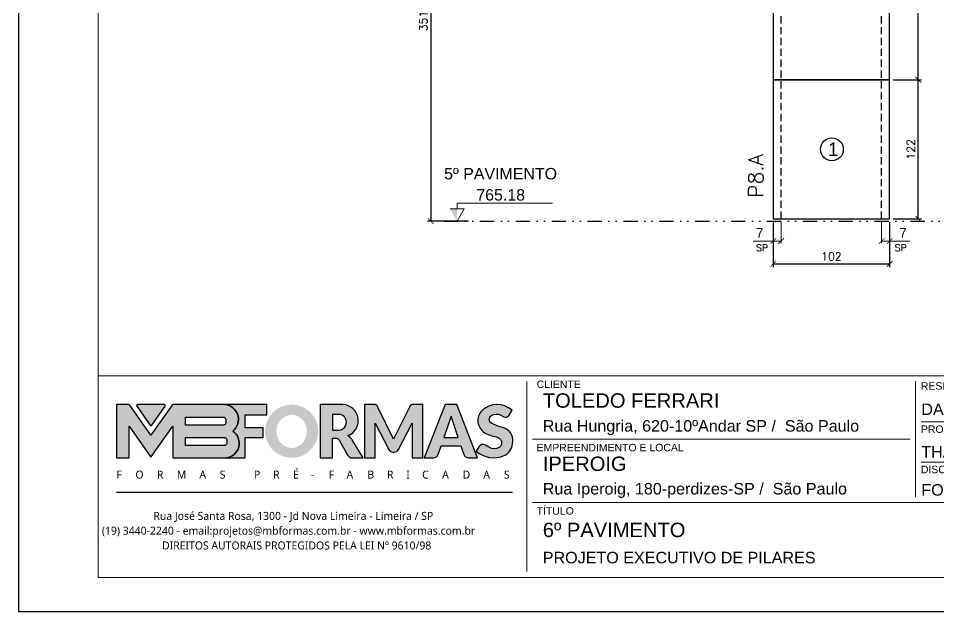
# Model space of a CAD drawing. Extents: x -23436 to 4767, y -4131 to 9755.
# Drawn here: x -17506 to -16700, y 4082 to 4603 of the extents above; entities that cross this region are included whole.
import ezdxf
from ezdxf.enums import TextEntityAlignment as Align

# ---------------------------------------------------------------- set-up
doc = ezdxf.new("R2010")
doc.units = 0
doc.header["$PDMODE"] = 2
doc.header["$PDSIZE"] = 10
doc.linetypes.add('DIVIDE2', pattern=[0.625, 0.25, -0.125, 0, -0.125, 0, -0.125])
doc.linetypes.add('HIDDEN', pattern=[9.525, 6.35, -3.175])
doc.layers.get('0').update_dxf_attribs({"lineweight": 13})
doc.layers.get('Defpoints').update_dxf_attribs({"lineweight": 13})
for name, color, linetype in [('Cota', 4, 'Continuous'), ('MB Logo', 254, 'Continuous'), ('Nível', 160, 'Continuous'), ('Painéis', 30, 'Continuous'), ('Romaneio', 10, 'Continuous'), ('Sarrafo de Pressão', 42, 'HIDDEN'), ('Texto Nível', 251, 'Continuous')]:
    doc.layers.add(name, color=color, linetype=linetype)
for name, color, linetype, lineweight in [('FOLHA MB', 7, 'Continuous', 13), ('Sarr 2.2x7', 40, 'Continuous', 9), ('Texto Seção', 7, 'Continuous', 15)]:
    doc.layers.add(name, color=color, linetype=linetype, lineweight=lineweight)
doc.layers.add('Laje_Perimetro', color=7, linetype='Continuous', plot=False)
doc.styles.add('ARIAL', font='arial.ttf', dxfattribs={"oblique": 15, "height": 25})
doc.styles.add('MB_C01', font='arial.ttf', dxfattribs={"height": 1.3})
doc.styles.add('MB_C02', font='arial.ttf', dxfattribs={"height": 2})
doc.styles.add('MB_C03', font='arial.ttf', dxfattribs={"height": 2.5})
doc.styles.add('MtXpl_Lucida_Sans_Un', font='l_10646.ttf')
doc.styles.add('REGUA-120', font='ROMANS.shx', dxfattribs={"height": 15})
doc.styles.add('ROMANS', font='romans.shx')
doc.styles.add('ROMAS860', font='ROMAS860.SHX')
doc.dimstyles.new('cotas', dxfattribs={"dimtxt": 8.5, "dimasz": 5, "dimexe": 2, "dimexo": 3, "dimgap": 3, "dimtad": 1, "dimdec": 1, "dimzin": 9, "dimdsep": 46, "dimtxsty": 'ROMAS860', "dimblk": 'ARCHTICK', "dimcen": 0, "dimclrd": 4, "dimclre": 4, "dimclrt": 1, "dimadec": 0, "dimazin": 2, "dimtfac": 1, "dimtdec": 1, "dimtix": 1, "dimtmove": 0, "dimatfit": 2, "dimldrblk": 'OBLIQUE', "dimfxl": 0, "dimtolj": 1, "dimtzin": 0, "dimlwd": 13, "dimlwe": 13, "dimarcsym": 0})
doc.dimstyles.new('PAINEL', dxfattribs={"dimtxt": 7, "dimasz": 5, "dimexe": 3, "dimexo": 3, "dimgap": 3, "dimtad": 1, "dimdec": 1, "dimzin": 12, "dimdsep": 46, "dimtxsty": 'ROMANS', "dimblk": 'ARCHTICK', "dimcen": 0, "dimclrd": 4, "dimclre": 4, "dimclrt": 1, "dimadec": 1, "dimazin": 3, "dimtfac": 1, "dimtdec": 1, "dimtmove": 0, "dimatfit": 3, "dimldrblk": 'OBLIQUE', "dimfxl": 0, "dimtolj": 1, "dimtzin": 12, "dimarcsym": 0})

# ---------------------------------------------------------------- blocks, each defined once
blk = doc.blocks.new('MB-NOVO')
at = {"layer": 'MB Logo', "linetype": 'Continuous'}
h = blk.add_hatch(color=256, dxfattribs=at)
h.dxf.hatch_style = 1
h.set_gradient(color1=(242, 132, 69), color2=(247, 180, 141), rotation=90, tint=1)
h.paths.add_polyline_path([(-18529.58, 10980.84), (-18475.71, 10980.84, 0.706757), (-18468.67, 11008.01, 0.681802), (-18476.71, 11034.89), (-18529.36, 11034.89, 0.243712), (-18530.18, 11034.46), (-18551.72, 11003.93), (-18573.27, 11034.46, 0.243712), (-18574.09, 11034.89), (-18586.52, 11034.89), (-18586.52, 10980.84), (-18573.87, 10980.84), (-18573.87, 11012.87), (-18551.72, 10981.49), (-18529.58, 11012.87)])
h.paths.add_polyline_path([(-18516.75, 11014.08), (-18516.75, 11021.99), (-18477.79, 11021.99, -0.414214), (-18475.79, 11019.99), (-18475.79, 11016.08, -0.414214), (-18477.79, 11014.08)], flags=16)
h.paths.add_polyline_path([(-18516.75, 11001.39), (-18476.79, 11001.39, -0.414214), (-18474.79, 10999.39), (-18474.79, 10995.48, -0.414214), (-18476.79, 10993.48), (-18516.75, 10993.48)], flags=16)
at = {"layer": 'MB Logo', "true_color": 0x262626}
h = blk.add_hatch(color=250, dxfattribs=at)
h.dxf.hatch_style = 1
h.paths.add_polyline_path([(-18537.31, 11033.31, 0.60809), (-18538.12, 11034.89), (-18565.32, 11034.89, 0.60809), (-18566.14, 11033.31), (-18552.54, 11014.04, 0.518202), (-18550.91, 11014.04)])
h = blk.add_hatch(color=250, dxfattribs=at)
h.dxf.hatch_style = 1
h.paths.add_polyline_path([(-18456.17, 11011.29), (-18456.17, 11024.65), (-18434.21, 11024.65), (-18434.21, 11034.89), (-18476.71, 11034.89, -0.681802), (-18468.67, 11008.01, -0.706757), (-18475.71, 10980.84), (-18456.17, 10980.84), (-18456.17, 11001.45), (-18437.83, 11001.45), (-18437.83, 11011.29)])
h = blk.add_hatch(color=250, dxfattribs=at)
h.dxf.hatch_style = 1
h.paths.add_polyline_path([(-18435.91, 11007.86, 1), (-18381.87, 11007.86, 1)])
edge = h.paths.add_edge_path(flags=16)
edge.add_ellipse((-18408.97, 11007.68), major_axis=(0, 16.84), ratio=0.916255, start_angle=0, end_angle=360)
h = blk.add_hatch(color=250, dxfattribs=at)
h.dxf.hatch_style = 1
h.paths.add_polyline_path([(-18356.97, 11034.89), (-18380.17, 11034.89), (-18380.17, 10980.84), (-18367.64, 10980.84), (-18367.64, 11000.71), (-18363.41, 11000.71, -0.195765), (-18360.9, 10998.88), (-18351.79, 10983.24, 0.261385), (-18347.52, 10980.84), (-18336.38, 10980.84), (-18347.47, 10999, 0.082429), (-18349.61, 11001.48), (-18351.9, 11003.39, 0.81838)])
h.paths.add_polyline_path([(-18360.76, 11009), (-18367.64, 11009), (-18367.64, 11024.98), (-18360.76, 11024.98, -0.92578)], flags=16)
h = blk.add_hatch(color=250, dxfattribs=at)
h.dxf.hatch_style = 1
h.paths.add_polyline_path([(-18286.65, 11015.9), (-18286.65, 10980.84), (-18275.77, 10980.84), (-18275.77, 11034.89), (-18286.65, 11034.89, 0.216647), (-18289.44, 11032.44), (-18305.46, 10999.84), (-18321.61, 11032.7, 0.199908), (-18324.27, 11034.89), (-18335.15, 11034.89), (-18335.15, 10980.84), (-18324.27, 10980.84), (-18324.27, 11015.9), (-18310.42, 10989.3, 0.279644), (-18305.98, 10986.61, 0.340986), (-18300.5, 10989.3)])
h = blk.add_hatch(color=250, dxfattribs=at)
h.dxf.hatch_style = 1
h.paths.add_polyline_path([(-18274.36, 10980.84), (-18264.98, 10980.84, 0.322517), (-18260.24, 10984.26), (-18257.32, 10993), (-18237.21, 10993), (-18234.29, 10984.26, 0.322517), (-18229.55, 10980.84), (-18220.26, 10980.84), (-18241.25, 11034.89), (-18253.37, 11034.89)])
h.paths.add_polyline_path([(-18254.42, 11001.64), (-18247.26, 11023.04), (-18240.11, 11001.64)], flags=16)
h = blk.add_hatch(color=250, dxfattribs=at)
h.dxf.hatch_style = 1
h.paths.add_polyline_path([(-18206.02, 11024.02, -0.247671), (-18196.88, 11024.32), (-18193.53, 11022.53, 0.40799), (-18188.16, 11024.11), (-18185.37, 11029.08, 0.392837), (-18216.16, 11028.69, 0.467779), (-18213.26, 11006.32, 0.077523), (-18201.17, 11002.12, -0.214206), (-18196.11, 10997.94, -0.284295), (-18198.17, 10991.44, -0.26924), (-18208.78, 10991.57), (-18212.21, 10993.65, 0.407727), (-18219.02, 10992.06), (-18221.79, 10987.71, 0.296878), (-18193.23, 10983.12, 0.272251), (-18184.86, 10995.28), (-18184.65, 10997.88, 0.348906), (-18193.71, 11011.21), (-18200.42, 11013.47, -0.045018), (-18205.76, 11015.68, -0.618284)])
at = {"layer": 'MB Logo', "linetype": 'Continuous'}
blk.add_line((-18586.52, 10945.86), (-18184.78, 10945.86), dxfattribs=at)
at = {"layer": 'MB Logo', "color": 23, "linetype": 'Continuous', "true_color": 0xf28445}
for points in [[(-18573.27, 11034.46, 0.243712), (-18574.09, 11034.89), (-18586.52, 11034.89), (-18586.52, 10980.84), (-18573.87, 10980.84), (-18573.87, 11012.87), (-18551.72, 10981.49), (-18529.58, 11012.87), (-18529.58, 10980.84), (-18475.71, 10980.84, 0.706757), (-18468.67, 11008.01, 0.681802), (-18476.71, 11034.89), (-18529.36, 11034.89, 0.243712), (-18530.18, 11034.46), (-18551.72, 11003.93)], [(-18516.75, 11021.99), (-18477.79, 11021.99, -0.414214), (-18475.79, 11019.99), (-18475.79, 11016.08, -0.414214), (-18477.79, 11014.08), (-18516.75, 11014.08)], [(-18516.75, 11001.39), (-18476.79, 11001.39, -0.414214), (-18474.79, 10999.39), (-18474.79, 10995.48, -0.414214), (-18476.79, 10993.48), (-18516.75, 10993.48)]]:
    blk.add_lwpolyline(points, format="xyb", close=True, dxfattribs=at)
at = {"layer": 'MB Logo', "color": 250, "true_color": 0x262626}
for points in [[(-18537.31, 11033.31, 0.60809), (-18538.12, 11034.89), (-18565.32, 11034.89, 0.60809), (-18566.14, 11033.31), (-18552.54, 11014.04, 0.518202), (-18550.91, 11014.04)], [(-18437.83, 11011.29), (-18456.17, 11011.29), (-18456.17, 11024.65), (-18434.21, 11024.65), (-18434.21, 11034.89), (-18476.71, 11034.89, -0.681802), (-18468.67, 11008.01, -0.706757), (-18475.71, 10980.84), (-18456.17, 10980.84), (-18456.17, 11001.45), (-18437.83, 11001.45)], [(-18347.52, 10980.84), (-18336.38, 10980.84), (-18347.47, 10999, 0.082429), (-18349.61, 11001.48), (-18351.9, 11003.39, 0.81838), (-18356.97, 11034.89), (-18380.17, 11034.89), (-18380.17, 10980.84), (-18367.64, 10980.84), (-18367.64, 11000.71), (-18363.41, 11000.71, -0.209789), (-18360.79, 10998.69), (-18351.79, 10983.24, 0.261385)], [(-18286.65, 11015.9), (-18286.65, 10980.84), (-18275.77, 10980.84), (-18275.77, 11034.89), (-18286.65, 11034.89, 0.216647), (-18289.44, 11032.44), (-18305.46, 10999.84), (-18321.48, 11032.44, 0.216647), (-18324.27, 11034.89), (-18335.15, 11034.89), (-18335.15, 10980.84), (-18324.27, 10980.84), (-18324.27, 11015.9), (-18310.42, 10989.3, 0.279644), (-18305.98, 10986.61), (-18304.93, 10986.61, 0.279644), (-18300.5, 10989.3)], [(-18264.98, 10980.84, 0.322517), (-18260.24, 10984.26), (-18257.32, 10993), (-18237.21, 10993), (-18234.29, 10984.26, 0.322517), (-18229.55, 10980.84), (-18220.26, 10980.84), (-18241.25, 11034.89), (-18253.37, 11034.89), (-18274.36, 10980.84)], [(-18206.24, 11015.94, -0.549626), (-18206.37, 11023.82, -0.258723), (-18196.88, 11024.32), (-18193.53, 11022.53, 0.40799), (-18188.16, 11024.11), (-18185.37, 11029.08, 0.392837), (-18216.16, 11028.69, 0.467779), (-18213.26, 11006.32, 0.077523), (-18201.17, 11002.12, -0.203897), (-18196.26, 10998.22), (-18196.08, 10997.79, -0.267611), (-18197.99, 10991.6), (-18198.45, 10991.29, -0.261145), (-18208.78, 10991.57), (-18212.21, 10993.65, 0.407727), (-18219.02, 10992.06), (-18221.79, 10987.71, 0.296878), (-18193.23, 10983.12, 0.265963), (-18184.89, 10994.94), (-18184.67, 10997.65, 0.340466), (-18193.12, 11011.01), (-18200.42, 11013.47, -0.049298)], [(-18367.64, 11009), (-18360.76, 11009, 0.92578), (-18360.76, 11024.98), (-18367.64, 11024.98)]]:
    blk.add_lwpolyline(points, format="xyb", close=True, dxfattribs=at)
blk.add_lwpolyline([(-18247.26, 11023.04), (-18254.42, 11001.64), (-18240.11, 11001.64)], close=True, dxfattribs=at)
at = {"layer": 'MB Logo', "color": 250, "true_color": 0x262626, "style": 'MtXpl_Lucida_Sans_Un'}
for s, height, p in [('É', 8.12, (-18407.52, 10959.76)), ('F', 8.12, (-18586.78, 10959.76)), ('O', 8.12, (-18567.45, 10959.76)), ('R', 8.12, (-18545.63, 10959.76)), ('M', 8.12, (-18525.4, 10959.76)), ('A', 8.12, (-18502.51, 10959.76)), ('S', 8.12, (-18481.92, 10959.76)), ('P', 8.12, (-18447.27, 10959.76)), ('R', 8.12, (-18427.76, 10959.76)), ('-', 8.12, (-18389.56, 10959.76)), ('F', 8.12, (-18371.38, 10959.76)), ('A', 8.12, (-18353.29, 10959.76)), ('B', 8.12, (-18332.1, 10959.76)), ('R', 8.12, (-18312.21, 10959.76)), ('I', 8.12, (-18292.68, 10959.76)), ('C', 8.12, (-18276.61, 10959.76)), ('A', 8.12, (-18256.26, 10959.76)), ('D', 8.12, (-18235.54, 10959.76)), ('A', 8.12, (-18214.57, 10959.76)), ('S', 8.12, (-18193.6, 10959.76)), ('DIREITOS AUTORAIS PROTEGIDOS PELA LEI Nº 9610/98', 8.1225, (-18540.43, 10887.84))]:
    blk.add_text(s, height=height, dxfattribs=at).set_placement(p)
at = {"layer": 'MB Logo', "style": 'MtXpl_Lucida_Sans_Un'}
for s, p in [('Rua José Santa Rosa, 1300 - Jd Nova Limeira - Limeira / SP', (-18549.2, 10917.84)), ('(19) 3440-2240 - email:projetos@mbformas.com.br - www.mbformas.com.br', (-18601.47, 10902.84))]:
    blk.add_text(s, height=8.1225, dxfattribs=at).set_placement(p)
blk = doc.blocks.new('A$C169d8357')
at = {"layer": 'FOLHA MB', "color": 1}
for p, q in [((1109.82, 356.72), (70, 356.72)), ((445.65, 351.67), (445.65, 184.99)), ((786.55, 351.67), (786.55, 250.65)), ((938.09, 316.32), (791.61, 316.32)), ((781.5, 301.16), (450.7, 301.16)), ((938.09, 280.96), (791.61, 280.96)), ((938.09, 245.6), (450.7, 245.6))]:
    blk.add_line(p, q, dxfattribs=at)
for points in [[(0, 1199.94), (0, 149.94), (1485.02, 149.94), (1485.02, 1199.94)], [(70, 1169.94), (70, 179.94), (1455.02, 179.94), (1455.02, 1169.94)]]:
    blk.add_lwpolyline(points, close=True, dxfattribs=at)
at = {"layer": 'MB Logo', "xscale": 0.8642040370897565, "yscale": 0.8642040370897565, "zscale": 0.8642040370897565}
blk.add_blockref('MB-NOVO', (16148.65, -9204.85), dxfattribs=at)
at = {"layer": 'FOLHA MB', "color": 6}
for s, height, style, p in [('CLIENTE', 6.566, 'MB_C01', (454.33, 346.12)), ('RESPONSÁVEL TÉCNICO', 6.5663, 'MB_C01', (791.21, 344.6)), ('Rua Hungria, 620-10ºAndar SP /  São Paulo', 10.102, 'MB_C02', (459.73, 307.83)), ('PROJETISTA', 6.566, 'MB_C01', (791.21, 306.72)), ('EMPREENDIMENTO E LOCAL', 6.5663, 'MB_C01', (454.33, 290.56)), ('DISCIPLINA', 6.566, 'MB_C01', (791.21, 271.36)), ('Rua Iperoig, 180-perdizes-SP /  São Paulo', 10.102, 'MB_C02', (459.73, 252.69)), ('TÍTULO', 6.566, 'MB_C01', (454.33, 234.99)), ('PROJETO EXECUTIVO DE PILARES', 10.102, 'MB_C02', (459.73, 192.28))]:
    blk.add_text(s, height=height, dxfattribs=dict(at, style=style)).set_placement(p)
at = {"layer": 'FOLHA MB', "color": 5}
for s, height, style, p in [('TOLEDO FERRARI', 12.6276, 'MB_C03', (459.73, 328.83)), ('DANIEL RODRIGUES', 10.102, 'MB_C02', (791.61, 322.38)), ('THAÍS BANDEIRA', 10.102, 'MB_C02', (791.51, 285.11)), ('IPEROIG', 12.628, 'MB_C03', (459.73, 273.34)), ('FORMA DE MADEIRA', 10.102, 'MB_C02', (791.61, 251.66)), ('6º PAVIMENTO', 12.6276, 'MB_C03', (459.73, 215.3))]:
    blk.add_text(s, height=height, dxfattribs=dict(at, style=style)).set_placement(p)
blk = doc.blocks.new('_ArchTick')
at = {"color": 0, "linetype": 'ByBlock', "const_width": 0.15}
blk.add_lwpolyline([(-0.5, -0.5), (0.5, 0.5)], dxfattribs=at)
blk = doc.blocks.new('*D137')
at = {"layer": 'Cota', "color": 4, "lineweight": -2, "transparency": 16777216}
for p, q in [((-16844.59, 4423.85), (-16844.59, 4384.39)), ((-16742.59, 4423.85), (-16742.59, 4384.39)), ((-16844.59, 4387.39), (-16742.59, 4387.39))]:
    blk.add_line(p, q, dxfattribs=at)
at = {"layer": 'Defpoints', "color": 0, "transparency": 16777216}
for p in [(-16844.59, 4426.85), (-16742.59, 4426.85), (-16742.59, 4387.39)]:
    blk.add_point(p, dxfattribs=at)
at = {"layer": 'Cota', "color": 4, "lineweight": -2, "transparency": 16777216, "xscale": 5, "yscale": 5, "zscale": 5, "rotation": 180}
blk.add_blockref('_ArchTick', (-16844.59, 4387.39), dxfattribs=at)
at = {"layer": 'Cota', "color": 4, "lineweight": -2, "transparency": 16777216, "xscale": 5, "yscale": 5, "zscale": 5}
blk.add_blockref('_ArchTick', (-16742.59, 4387.39), dxfattribs=at)
at = {"layer": 'Cota', "color": 1, "transparency": 16777216, "insert": (-16793.59, 4393.89), "char_height": 7, "attachment_point": 5, "style": 'ROMANS'}
blk.add_mtext('\\A1;102', dxfattribs=at)
blk = doc.blocks.new('_OBLIQUE')
at = {"color": 0, "linetype": 'ByBlock', "lineweight": -2}
for p, q in [((0, 0), (-1, 0)), ((-0.5, -0.5), (0.5, 0.5))]:
    blk.add_line(p, q, dxfattribs=at)
blk = doc.blocks.new('*D138')
at = {"layer": 'Cota', "color": 4, "lineweight": -2, "transparency": 16777216}
for p, q in [((-16739.59, 4548.85), (-16714.48, 4548.85)), ((-16717.48, 4426.85), (-16717.48, 4548.85)), ((-16739.59, 4426.85), (-16714.48, 4426.85))]:
    blk.add_line(p, q, dxfattribs=at)
at = {"layer": 'Defpoints', "color": 0, "transparency": 16777216}
for p in [(-16742.59, 4548.85), (-16717.48, 4548.85), (-16742.59, 4426.85)]:
    blk.add_point(p, dxfattribs=at)
at = {"layer": 'Cota', "color": 4, "lineweight": -2, "transparency": 16777216, "xscale": 5, "yscale": 5, "zscale": 5}
for p, rotation in [((-16717.48, 4548.85), 90), ((-16717.48, 4426.85), 270)]:
    blk.add_blockref('_ArchTick', p, dxfattribs=dict(at, rotation=rotation))
at = {"layer": 'Cota', "color": 1, "transparency": 16777216, "insert": (-16723.98, 4487.85), "char_height": 7, "attachment_point": 5, "rotation": 90, "style": 'ROMANS'}
blk.add_mtext('\\A1;122', dxfattribs=at)
blk = doc.blocks.new('*D139')
at = {"layer": 'Cota', "color": 4, "lineweight": 13, "transparency": 16777216}
for p, q in [((-16844.59, 4423.85), (-16844.59, 4405.37)), ((-16837.59, 4423.85), (-16837.59, 4405.37)), ((-16844.59, 4407.37), (-16862.26, 4407.37)), ((-16837.59, 4407.37), (-16844.59, 4407.37))]:
    blk.add_line(p, q, dxfattribs=at)
at = {"layer": 'Defpoints', "color": 0, "transparency": 16777216}
for p in [(-16844.59, 4426.85), (-16837.59, 4426.85), (-16844.59, 4407.37)]:
    blk.add_point(p, dxfattribs=at)
at = {"layer": 'Cota', "color": 4, "lineweight": 13, "transparency": 16777216, "xscale": 5, "yscale": 5, "zscale": 5, "rotation": 180}
blk.add_blockref('_ArchTick', (-16844.59, 4407.37), dxfattribs=at)
at = {"layer": 'Cota', "color": 4, "lineweight": 13, "transparency": 16777216, "xscale": 5, "yscale": 5, "zscale": 5}
blk.add_blockref('_ArchTick', (-16837.59, 4407.37), dxfattribs=at)
at = {"layer": 'Cota', "color": 1, "transparency": 16777216, "insert": (-16856.43, 4414.62), "char_height": 8.5, "attachment_point": 5, "style": 'ROMAS860'}
blk.add_mtext('\\A1;7', dxfattribs=at)
blk = doc.blocks.new('*D140')
at = {"layer": 'Cota', "color": 4, "lineweight": 13, "transparency": 16777216}
for p, q in [((-16749.59, 4423.85), (-16749.59, 4405.37)), ((-16742.59, 4423.85), (-16742.59, 4405.37)), ((-16749.59, 4407.37), (-16742.59, 4407.37)), ((-16742.59, 4407.37), (-16724.93, 4407.37))]:
    blk.add_line(p, q, dxfattribs=at)
at = {"layer": 'Defpoints', "color": 0, "transparency": 16777216}
for p in [(-16749.59, 4426.85), (-16742.59, 4426.85), (-16742.59, 4407.37)]:
    blk.add_point(p, dxfattribs=at)
at = {"layer": 'Cota', "color": 4, "lineweight": 13, "transparency": 16777216, "xscale": 5, "yscale": 5, "zscale": 5, "rotation": 180}
blk.add_blockref('_ArchTick', (-16749.59, 4407.37), dxfattribs=at)
at = {"layer": 'Cota', "color": 4, "lineweight": 13, "transparency": 16777216, "xscale": 5, "yscale": 5, "zscale": 5}
blk.add_blockref('_ArchTick', (-16742.59, 4407.37), dxfattribs=at)
at = {"layer": 'Cota', "color": 1, "transparency": 16777216, "insert": (-16730.76, 4414.62), "char_height": 8.5, "attachment_point": 5, "style": 'ROMAS860'}
blk.add_mtext('\\A1;7', dxfattribs=at)
blk = doc.blocks.new('*D141')
at = {"layer": 'Cota', "color": 4, "lineweight": -2, "transparency": 16777216}
for p, q in [((-17111.8, 4775.85), (-17147.85, 4775.85)), ((-17144.85, 4775.85), (-17144.85, 4424.85)), ((-17111.8, 4424.85), (-17147.85, 4424.85))]:
    blk.add_line(p, q, dxfattribs=at)
at = {"layer": 'Defpoints', "color": 0, "transparency": 16777216}
for p in [(-17108.8, 4775.85), (-17144.85, 4424.85), (-17108.8, 4424.85)]:
    blk.add_point(p, dxfattribs=at)
at = {"layer": 'Cota', "color": 4, "lineweight": -2, "transparency": 16777216, "xscale": 5, "yscale": 5, "zscale": 5}
for p, rotation in [((-17144.85, 4775.85), 90), ((-17144.85, 4424.85), 270)]:
    blk.add_blockref('_ArchTick', p, dxfattribs=dict(at, rotation=rotation))
at = {"layer": 'Cota', "color": 1, "transparency": 16777216, "insert": (-17151.35, 4600.35), "char_height": 7, "attachment_point": 5, "rotation": 90, "style": 'ROMANS'}
blk.add_mtext('\\A1;351', dxfattribs=at)
blk = doc.blocks.new('*D145')
at = {"layer": 'Cota', "color": 4, "lineweight": -2, "transparency": 16777216}
for p, q in [((-16739.59, 4696.85), (-16714.48, 4696.85)), ((-16717.48, 4548.85), (-16717.48, 4696.85)), ((-16739.59, 4548.85), (-16714.48, 4548.85))]:
    blk.add_line(p, q, dxfattribs=at)
at = {"layer": 'Defpoints', "color": 0, "transparency": 16777216}
for p in [(-16742.59, 4696.85), (-16717.48, 4696.85), (-16742.59, 4548.85)]:
    blk.add_point(p, dxfattribs=at)
at = {"layer": 'Cota', "color": 4, "lineweight": -2, "transparency": 16777216, "xscale": 5, "yscale": 5, "zscale": 5}
for p, rotation in [((-16717.48, 4696.85), 90), ((-16717.48, 4548.85), 270)]:
    blk.add_blockref('_ArchTick', p, dxfattribs=dict(at, rotation=rotation))
at = {"layer": 'Cota', "color": 1, "transparency": 16777216, "insert": (-16723.98, 4622.85), "char_height": 7, "attachment_point": 5, "rotation": 90, "style": 'ROMANS'}
blk.add_mtext('\\A1;148', dxfattribs=at)

msp = doc.modelspace()

# ---------------------------------------------------------------- hatches: boundary and pattern name
at = {"layer": 'Sarr 2.2x7'}
h = msp.add_hatch(color=0, dxfattribs=at)
h.dxf.hatch_style = 1
h.paths.add_polyline_path([(-17121.761, 4435.53), (-17127.93, 4435.53), (-17121.761, 4424.846)])

# ---------------------------------------------------------------- linework, layer by layer
at = {"color": 0}
for p in [(-17127.93, 4435.53), (-17121.761, 4424.846)]:
    msp.add_line(p, (-17115.593, 4435.53), dxfattribs=at)
msp.add_lwpolyline([(-17121.761, 4435.53), (-17121.761, 4440.54), (-17038.024, 4440.54)], dxfattribs=at)
at = {"layer": 'Laje_Perimetro'}
msp.add_lwpolyline([(-16021.356, 5132.259), (-17506.377, 5132.259), (-17506.377, 4082.259), (-16021.356, 4082.259)], close=True, dxfattribs=at)
at = {"layer": 'Nível', "linetype": 'DIVIDE2', "ltscale": 50}
msp.add_line((-17133.168, 4424.846), (-16129.273, 4424.846), dxfattribs=at)
at = {"layer": 'Painéis', "color": 32, "true_color": 0xcd6928}
for points in [[(-16844.592, 4548.846), (-16742.592, 4548.846), (-16742.592, 4696.846), (-16844.592, 4696.846)], [(-16844.592, 4426.846), (-16742.592, 4426.846), (-16742.592, 4548.846), (-16844.592, 4548.846)]]:
    msp.add_lwpolyline(points, close=True, dxfattribs=at)
at = {"layer": 'Romaneio'}
msp.add_circle((-16793.184, 4487.846), 10, dxfattribs=at)
at = {"layer": 'Sarrafo de Pressão'}
for p, q in [((-16837.592, 4426.846), (-16837.592, 4694.846)), ((-16749.592, 4426.846), (-16749.592, 4694.846))]:
    msp.add_line(p, q, dxfattribs=at)

# ---------------------------------------------------------------- block references
at = {"layer": 'MB Logo'}
msp.add_blockref('A$C169d8357', (-17506.377, 3932.321), dxfattribs=at)

# ---------------------------------------------------------------- texts
at = {"layer": 'Romaneio', "color": 0, "style": 'ARIAL'}
msp.add_text('1', height=12, dxfattribs=at).set_placement((-16791.932, 4487.846), align=Align.MIDDLE_CENTER)
at = {"layer": 'Texto Nível', "style": 'ARIAL'}
for s, p in [('5º PAVIMENTO', (-17034.137, 4461.468)), ('765.18', (-17062.199, 4442.876))]:
    msp.add_text(s, height=10, dxfattribs=at).set_placement(p, align=Align.RIGHT)
at = {"layer": 'Texto Seção', "insert": (-16853.397, 4445.313), "char_height": 13, "width": 285.32988, "attachment_point": 7, "rotation": 90, "style": 'REGUA-120'}
msp.add_mtext('P8.A', dxfattribs=at)
at = {"layer": 'Texto Seção', "char_height": 6, "style": 'ROMANS'}
for insert, attachment_point in [((-16849.127, 4398.418), 9), ((-16738.057, 4398.418), 7)]:
    msp.add_mtext('SP', dxfattribs=dict(at, insert=insert, attachment_point=attachment_point))

# ---------------------------------------------------------------- dimensions: what is measured, and where the dimension line sits
at = {"layer": 'Cota'}
for base, p1, p2, picture, middle in [((-17144.85, 4424.846), (-17108.802, 4775.846), (-17108.802, 4424.846), '*D141', (-17151.35, 4600.346)), ((-16717.481, 4696.846), (-16742.592, 4548.846), (-16742.592, 4696.846), '*D145', (-16723.981, 4622.846)), ((-16717.481, 4548.846), (-16742.592, 4426.846), (-16742.592, 4548.846), '*D138', (-16723.981, 4487.846))]:
    dim = msp.add_linear_dim(base=base, p1=p1, p2=p2, angle=90, dimstyle='PAINEL', override={"dimarcsym": 2}, dxfattribs=at)
    dim.commit()
    dim.dimension.update_dxf_attribs({"geometry": picture, "text_midpoint": middle})
dim = msp.add_linear_dim(base=(-16844.592, 4407.368), p1=(-16837.592, 4426.846), p2=(-16844.592, 4426.846), dimstyle='cotas', dxfattribs=at)
dim.commit()
dim.dimension.update_dxf_attribs({"geometry": '*D139', "text_midpoint": (-16856.425, 4407.368), "dimtype": 160})
dim = msp.add_linear_dim(base=(-16742.592, 4387.393), p1=(-16844.592, 4426.846), p2=(-16742.592, 4426.846), dimstyle='PAINEL', override={"dimarcsym": 2}, dxfattribs=at)
dim.commit()
dim.dimension.update_dxf_attribs({"geometry": '*D137', "text_midpoint": (-16793.592, 4393.893)})
dim = msp.add_linear_dim(base=(-16742.592, 4407.368), p1=(-16749.592, 4426.846), p2=(-16742.592, 4426.846), angle=180, dimstyle='cotas', dxfattribs=at)
dim.commit()
dim.dimension.update_dxf_attribs({"geometry": '*D140', "text_midpoint": (-16730.759, 4407.368), "dimtype": 160})

doc.saveas('drawing.dxf')
